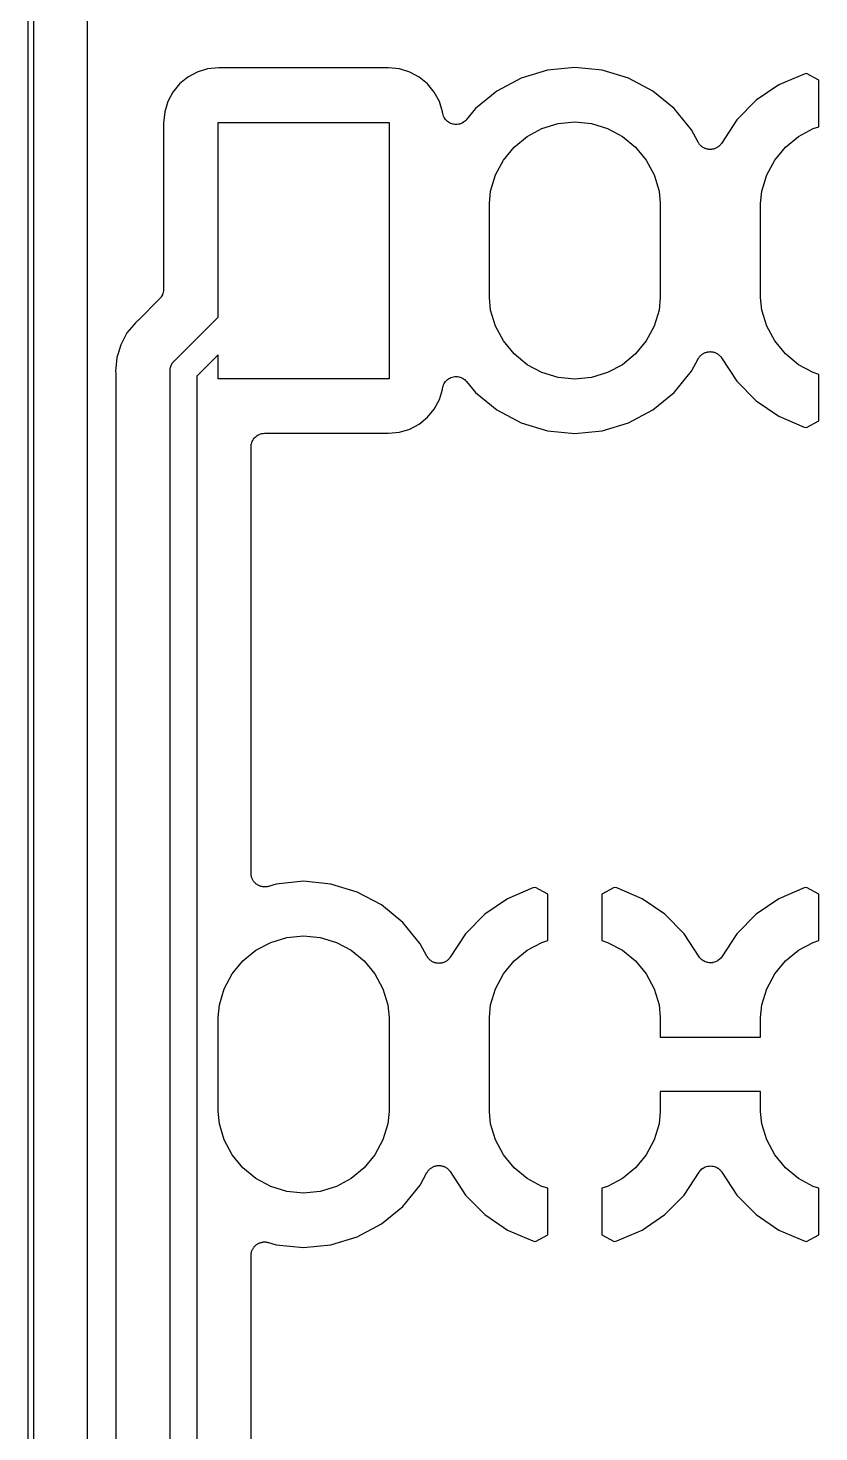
# Model space of a CAD drawing. Extents: x 20 to 116, y -135 to -20.
# Drawn here: x 19.98 to 27.38, y -46.82 to -33.67 of the extents above; entities that cross this region are included whole.
import ezdxf

# ---------------------------------------------------------------- set-up
doc = ezdxf.new("R2010")
doc.units = 0
doc.layers.add('BLACK', color=7, linetype='CONTINUOUS')

msp = doc.modelspace()

# ---------------------------------------------------------------- linework, layer by layer
at = {"layer": 'BLACK', "linetype": 'Continuous'}
for p, q in [((19.975, -134.999), (19.975, -20.0012)), ((20.025, -20.025), (20.025, -134.975)), ((20.533, -134.34), (20.533, -20.66)), ((25.095, -34.0407), (24.8386, -34.0659)), ((25.3514, -34.0659), (25.095, -34.0407)), ((21.4714, -34.1306), (21.3941, -34.1941)), ((21.5597, -34.0834), (21.4714, -34.1306)), ((21.6554, -34.0544), (21.5597, -34.0834)), ((21.7612, -34.0439), (21.6554, -34.0544)), ((23.3488, -34.0439), (21.7612, -34.0439)), ((23.4546, -34.0543), (23.3488, -34.0439)), ((23.5503, -34.0834), (23.4546, -34.0543)), ((23.6386, -34.1306), (23.5503, -34.0834)), ((23.7159, -34.1941), (23.6386, -34.1306)), ((24.592, -34.1407), (24.3648, -34.2622)), ((24.8386, -34.0659), (24.592, -34.1407)), ((25.598, -34.1407), (25.3514, -34.0659)), ((25.8252, -34.2622), (25.598, -34.1407)), ((27.2416, -34.1023), (27.0046, -34.2032)), ((27.2661, -34.0971), (27.2416, -34.1023)), ((27.381, -34.1602), (27.2661, -34.0971)), ((27.381, -34.5961), (27.381, -34.1602)), ((21.3306, -34.2714), (21.2834, -34.3597)), ((21.3941, -34.1941), (21.3306, -34.2714)), ((23.7794, -34.2714), (23.7159, -34.1941)), ((23.8266, -34.3597), (23.7794, -34.2714)), ((24.3648, -34.2622), (24.1656, -34.4256)), ((26.0244, -34.4256), (25.8252, -34.2622)), ((27.0046, -34.2032), (26.792, -34.3483)), ((21.2834, -34.3597), (21.2543, -34.4554)), ((23.8556, -34.4554), (23.8266, -34.3597)), ((24.1656, -34.4256), (24.0808, -34.5291)), ((26.1878, -34.6248), (26.0244, -34.4256)), ((26.792, -34.3483), (26.6118, -34.5321)), ((21.2543, -34.4554), (21.2439, -34.5612)), ((21.2439, -34.5612), (21.2439, -36.1183)), ((21.755, -36.3782), (21.755, -34.555)), ((21.755, -34.555), (23.355, -34.555)), ((23.355, -34.555), (23.355, -36.955)), ((23.8562, -34.4609), (23.8556, -34.4554)), ((23.8586, -34.4729), (23.8562, -34.4609)), ((23.8609, -34.4848), (23.8586, -34.4729)), ((23.861, -34.485), (23.8609, -34.4848)), ((23.861, -34.4852), (23.861, -34.485)), ((23.8656, -34.4964), (23.861, -34.4852)), ((23.8703, -34.5078), (23.8656, -34.4964)), ((23.8704, -34.508), (23.8703, -34.5078)), ((23.8705, -34.5082), (23.8704, -34.508)), ((23.8772, -34.5183), (23.8705, -34.5082)), ((23.8839, -34.5284), (23.8772, -34.5183)), ((23.8841, -34.5286), (23.8839, -34.5284)), ((23.8842, -34.5288), (23.8841, -34.5286)), ((23.8928, -34.5375), (23.8842, -34.5288)), ((23.9013, -34.5461), (23.8928, -34.5375)), ((23.9015, -34.5462), (23.9013, -34.5461)), ((23.9017, -34.5464), (23.9015, -34.5462)), ((23.9118, -34.5532), (23.9017, -34.5464)), ((23.9218, -34.56), (23.9118, -34.5532)), ((23.922, -34.5601), (23.9218, -34.56)), ((23.9222, -34.5602), (23.922, -34.5601)), ((23.9335, -34.5649), (23.9222, -34.5602)), ((23.9447, -34.5697), (23.9335, -34.5649)), ((24.0297, -34.5658), (24.0185, -34.5703)), ((24.0411, -34.5612), (24.0297, -34.5658)), ((24.0413, -34.5611), (24.0411, -34.5612)), ((24.0415, -34.561), (24.0413, -34.5611)), ((24.0516, -34.5544), (24.0415, -34.561)), ((24.0619, -34.5477), (24.0516, -34.5544)), ((24.062, -34.5475), (24.0619, -34.5477)), ((24.0622, -34.5474), (24.062, -34.5475)), ((24.0709, -34.5389), (24.0622, -34.5474)), ((24.0796, -34.5304), (24.0709, -34.5389)), ((24.0799, -34.5301), (24.0796, -34.5304)), ((24.0808, -34.5291), (24.0799, -34.5301)), ((24.0799, -34.5301), (24.0799, -34.5301)), ((24.0799, -34.5301), (24.0799, -34.5301)), ((24.7874, -34.6123), (24.9382, -34.5666)), ((24.9382, -34.5666), (25.095, -34.5511)), ((25.095, -34.5511), (25.2518, -34.5666)), ((25.2518, -34.5666), (25.4026, -34.6123)), ((26.6118, -34.5321), (26.4686, -34.7512)), ((23.9449, -34.5697), (23.9447, -34.5697)), ((23.9451, -34.5698), (23.9449, -34.5697)), ((23.9571, -34.5723), (23.9451, -34.5698)), ((23.9689, -34.5747), (23.9571, -34.5723)), ((23.9691, -34.5747), (23.9689, -34.5747)), ((23.9694, -34.5748), (23.9691, -34.5747)), ((23.9816, -34.5749), (23.9694, -34.5748)), ((23.9937, -34.575), (23.9816, -34.5749)), ((23.9939, -34.575), (23.9937, -34.575)), ((23.9941, -34.575), (23.9939, -34.575)), ((24.0061, -34.5727), (23.9941, -34.575)), ((24.0181, -34.5704), (24.0061, -34.5727)), ((24.0183, -34.5703), (24.0181, -34.5704)), ((24.0185, -34.5703), (24.0183, -34.5703)), ((24.5266, -34.7866), (24.6484, -34.6866)), ((24.6484, -34.6866), (24.7874, -34.6123)), ((25.4026, -34.6123), (25.5416, -34.6866)), ((25.5416, -34.6866), (25.6634, -34.7866)), ((26.2503, -34.7416), (26.1878, -34.6248)), ((27.0666, -34.7866), (27.1884, -34.6866)), ((27.1884, -34.6866), (27.3274, -34.6123)), ((27.3274, -34.6123), (27.381, -34.5961)), ((24.4266, -34.9084), (24.5266, -34.7866)), ((25.6634, -34.7866), (25.7634, -34.9084)), ((26.2539, -34.747), (26.2503, -34.7416)), ((26.257, -34.7528), (26.2539, -34.747)), ((26.2608, -34.7573), (26.257, -34.7528)), ((26.264, -34.7622), (26.2608, -34.7573)), ((26.2686, -34.7669), (26.264, -34.7622)), ((26.2728, -34.7719), (26.2686, -34.7669)), ((26.2774, -34.7756), (26.2728, -34.7719)), ((26.2815, -34.7798), (26.2774, -34.7756)), ((26.287, -34.7834), (26.2815, -34.7798)), ((26.292, -34.7875), (26.287, -34.7834)), ((26.2972, -34.7903), (26.292, -34.7875)), ((26.3021, -34.7936), (26.2972, -34.7903)), ((26.3081, -34.7961), (26.3021, -34.7936)), ((26.3139, -34.7992), (26.3081, -34.7961)), ((26.3195, -34.8009), (26.3139, -34.7992)), ((26.325, -34.8031), (26.3195, -34.8009)), ((26.3314, -34.8044), (26.325, -34.8031)), ((26.3376, -34.8063), (26.3314, -34.8044)), ((26.3435, -34.8069), (26.3376, -34.8063)), ((26.3493, -34.8081), (26.3435, -34.8069)), ((26.3558, -34.8081), (26.3493, -34.8081)), ((26.3623, -34.8087), (26.3558, -34.8081)), ((26.3682, -34.8082), (26.3623, -34.8087)), ((26.3741, -34.8082), (26.3682, -34.8082)), ((26.3805, -34.807), (26.3741, -34.8082)), ((26.387, -34.8063), (26.3805, -34.807)), ((26.3926, -34.8046), (26.387, -34.8063)), ((26.3984, -34.8035), (26.3926, -34.8046)), ((26.4044, -34.801), (26.3984, -34.8035)), ((26.4107, -34.7991), (26.4044, -34.801)), ((26.4159, -34.7964), (26.4107, -34.7991)), ((26.4213, -34.7942), (26.4159, -34.7964)), ((26.4268, -34.7906), (26.4213, -34.7942)), ((26.4326, -34.7875), (26.4268, -34.7906)), ((26.4371, -34.7838), (26.4326, -34.7875)), ((26.4421, -34.7805), (26.4371, -34.7838)), ((26.4467, -34.776), (26.4421, -34.7805)), ((26.4518, -34.7718), (26.4467, -34.776)), ((26.4555, -34.7673), (26.4518, -34.7718)), ((26.4597, -34.7632), (26.4555, -34.7673)), ((26.4634, -34.7578), (26.4597, -34.7632)), ((26.4676, -34.7527), (26.4634, -34.7578)), ((26.4686, -34.7512), (26.4676, -34.7527)), ((26.9666, -34.9084), (27.0666, -34.7866)), ((24.3523, -35.0474), (24.4266, -34.9084)), ((25.7634, -34.9084), (25.8377, -35.0474)), ((26.8923, -35.0474), (26.9666, -34.9084)), ((24.3066, -35.1982), (24.3523, -35.0474)), ((25.8377, -35.0474), (25.8834, -35.1982)), ((26.8466, -35.1982), (26.8923, -35.0474)), ((24.295, -35.3157), (24.3066, -35.1982)), ((25.8834, -35.1982), (25.895, -35.3157)), ((26.835, -35.3157), (26.8466, -35.1982)), ((24.295, -36.1943), (24.295, -35.3157)), ((25.895, -35.3157), (25.895, -36.1943)), ((26.835, -36.1943), (26.835, -35.3157)), ((21.2412, -36.1447), (21.2376, -36.1559)), ((21.2414, -36.1434), (21.2412, -36.144)), ((21.2412, -36.144), (21.2412, -36.1447)), ((21.2426, -36.1318), (21.2414, -36.1434)), ((21.2439, -36.12), (21.2426, -36.1318)), ((21.2439, -36.1183), (21.2439, -36.1187)), ((21.2439, -36.1187), (21.2439, -36.1187)), ((21.2439, -36.1187), (21.2439, -36.1187)), ((21.2439, -36.1187), (21.2439, -36.12)), ((21.2067, -36.2081), (21.0088, -36.406)), ((21.2142, -36.199), (21.2067, -36.2081)), ((21.2217, -36.19), (21.2142, -36.199)), ((21.222, -36.1894), (21.2217, -36.19)), ((21.2225, -36.1889), (21.222, -36.1894)), ((21.228, -36.1786), (21.2225, -36.1889)), ((21.2337, -36.1683), (21.228, -36.1786)), ((21.2339, -36.1677), (21.2337, -36.1683)), ((21.2342, -36.1671), (21.2339, -36.1677)), ((21.2376, -36.1559), (21.2342, -36.1671)), ((24.3066, -36.3118), (24.295, -36.1943)), ((25.895, -36.1943), (25.8834, -36.3118)), ((26.8466, -36.3118), (26.835, -36.1943)), ((21.0075, -36.4073), (21.0033, -36.4106)), ((21.0088, -36.406), (21.0075, -36.4073)), ((21.3459, -36.7873), (21.755, -36.3782)), ((24.3523, -36.4626), (24.3066, -36.3118)), ((25.8834, -36.3118), (25.8377, -36.4626)), ((26.8923, -36.4626), (26.8466, -36.3118)), ((20.9011, -36.5266), (20.8423, -36.6366)), ((20.9644, -36.4496), (20.9011, -36.5266)), ((20.9802, -36.4302), (20.9644, -36.4496)), ((20.9644, -36.4496), (20.9644, -36.4496)), ((20.9996, -36.4144), (20.9802, -36.4302)), ((21.0033, -36.4106), (20.9996, -36.4144)), ((24.4266, -36.6016), (24.3523, -36.4626)), ((25.8377, -36.4626), (25.7634, -36.6016)), ((26.9666, -36.6016), (26.8923, -36.4626)), ((20.8423, -36.6366), (20.8173, -36.7191)), ((24.5266, -36.7234), (24.4266, -36.6016)), ((25.7634, -36.6016), (25.6634, -36.7234)), ((27.0666, -36.7234), (26.9666, -36.6016)), ((20.8061, -36.7559), (20.7964, -36.8551)), ((20.8173, -36.7191), (20.8061, -36.7559)), ((21.3256, -36.8102), (21.3373, -36.796)), ((21.3373, -36.796), (21.3412, -36.7912)), ((21.3373, -36.796), (21.3373, -36.796)), ((21.3412, -36.7912), (21.3459, -36.7873)), ((21.755, -36.7318), (21.555, -36.9318)), ((21.755, -36.955), (21.755, -36.7318)), ((24.6484, -36.8234), (24.5266, -36.7234)), ((25.6634, -36.7234), (25.5416, -36.8234)), ((26.1878, -36.8852), (26.2503, -36.7684)), ((26.2503, -36.7684), (26.2511, -36.7668)), ((26.2511, -36.7668), (26.2548, -36.7614)), ((26.2548, -36.7614), (26.258, -36.7557)), ((26.258, -36.7557), (26.2618, -36.7513)), ((26.2618, -36.7513), (26.2652, -36.7464)), ((26.2652, -36.7464), (26.2698, -36.7418)), ((26.2698, -36.7418), (26.2741, -36.7369)), ((26.2741, -36.7369), (26.2787, -36.7332)), ((26.2787, -36.7332), (26.2829, -36.7291)), ((26.2829, -36.7291), (26.2884, -36.7255)), ((26.2884, -36.7255), (26.2935, -36.7215)), ((26.2935, -36.7215), (26.2987, -36.7188)), ((26.2987, -36.7188), (26.3037, -36.7156)), ((26.3037, -36.7156), (26.3097, -36.7131)), ((26.3097, -36.7131), (26.3155, -36.7102)), ((26.3155, -36.7102), (26.3212, -36.7085)), ((26.3212, -36.7085), (26.3267, -36.7063)), ((26.3267, -36.7063), (26.3331, -36.7051)), ((26.3331, -36.7051), (26.3394, -36.7033)), ((26.3394, -36.7033), (26.3452, -36.7028)), ((26.3452, -36.7028), (26.351, -36.7018)), ((26.351, -36.7018), (26.3576, -36.7018)), ((26.3576, -36.7018), (26.3641, -36.7013)), ((26.3641, -36.7013), (26.3699, -36.7019)), ((26.3699, -36.7019), (26.3758, -36.702)), ((26.3758, -36.702), (26.3822, -36.7033)), ((26.3822, -36.7033), (26.3887, -36.704)), ((26.3887, -36.704), (26.3943, -36.7058)), ((26.3943, -36.7058), (26.4001, -36.707)), ((26.4001, -36.707), (26.4061, -36.7096)), ((26.4061, -36.7096), (26.4123, -36.7115)), ((26.4123, -36.7115), (26.4175, -36.7144)), ((26.4175, -36.7144), (26.4229, -36.7167)), ((26.4229, -36.7167), (26.4283, -36.7203)), ((26.4283, -36.7203), (26.434, -36.7235)), ((26.434, -36.7235), (26.4386, -36.7273)), ((26.4386, -36.7273), (26.4434, -36.7306)), ((26.4434, -36.7306), (26.448, -36.7352)), ((26.448, -36.7352), (26.453, -36.7394)), ((26.453, -36.7394), (26.4567, -36.744)), ((26.4567, -36.744), (26.4609, -36.7482)), ((26.4609, -36.7482), (26.4645, -36.7537)), ((26.4645, -36.7537), (26.4686, -36.7588)), ((26.4686, -36.7588), (26.6118, -36.9779)), ((27.1884, -36.8234), (27.0666, -36.7234)), ((20.7964, -36.8551), (20.7939, -36.88)), ((20.7939, -36.88), (20.7964, -36.9049)), ((20.7964, -36.9049), (20.7965, -36.9067)), ((20.7965, -36.9067), (20.7965, -36.912)), ((20.7965, -36.912), (20.797, -36.9173)), ((20.797, -36.9173), (20.797, -86.9427)), ((21.3044, -36.88), (21.3055, -36.8687)), ((21.305, -36.8861), (21.3044, -36.88)), ((21.305, -86.9739), (21.305, -36.8861)), ((21.3055, -36.8687), (21.3068, -36.8555)), ((21.3068, -36.8555), (21.3087, -36.8493)), ((21.3087, -36.8493), (21.3139, -36.8319)), ((21.3139, -36.8319), (21.3256, -36.8102)), ((21.555, -36.9318), (21.555, -86.9282)), ((24.7874, -36.8977), (24.6484, -36.8234)), ((24.9382, -36.9434), (24.7874, -36.8977)), ((25.4026, -36.8977), (25.2518, -36.9434)), ((25.5416, -36.8234), (25.4026, -36.8977)), ((26.0244, -37.0844), (26.1878, -36.8852)), ((27.3274, -36.8977), (27.1884, -36.8234)), ((27.381, -36.9139), (27.3274, -36.8977)), ((27.381, -37.3498), (27.381, -36.9139)), ((23.355, -36.955), (21.755, -36.955)), ((23.8266, -37.1503), (23.8556, -37.0546)), ((23.8556, -37.0546), (23.8562, -37.0491)), ((23.8562, -37.0491), (23.8563, -37.0478)), ((23.8563, -37.0477), (23.8564, -37.0473)), ((23.8563, -37.0478), (23.8563, -37.0477)), ((23.8563, -37.0477), (23.8563, -37.0477)), ((23.8564, -37.0473), (23.859, -37.0352)), ((23.859, -37.0352), (23.8614, -37.0235)), ((23.8614, -37.0235), (23.8615, -37.0233)), ((23.8615, -37.0231), (23.8664, -37.0117)), ((23.8615, -37.0233), (23.8615, -37.0231)), ((23.8664, -37.0117), (23.8711, -37.0007)), ((23.8711, -37.0007), (23.8712, -37.0005)), ((23.8712, -37.0005), (23.8713, -37.0003)), ((23.8713, -37.0003), (23.8782, -36.9902)), ((23.8782, -36.9902), (23.885, -36.9802)), ((23.885, -36.9802), (23.8852, -36.98)), ((23.8852, -36.98), (23.8853, -36.9798)), ((23.8853, -36.9798), (23.894, -36.9714)), ((23.894, -36.9714), (23.9027, -36.9628)), ((23.9027, -36.9628), (23.9029, -36.9627)), ((23.9029, -36.9627), (23.903, -36.9625)), ((23.903, -36.9625), (23.9131, -36.956)), ((23.9131, -36.956), (23.9234, -36.9491)), ((23.9234, -36.9491), (23.9236, -36.9491)), ((23.9236, -36.9491), (23.9238, -36.9489)), ((23.9238, -36.9489), (23.9349, -36.9445)), ((23.9349, -36.9445), (23.9464, -36.9398)), ((23.9464, -36.9398), (23.9466, -36.9398)), ((23.9466, -36.9398), (23.9468, -36.9397)), ((23.9468, -36.9397), (23.9586, -36.9374)), ((23.9586, -36.9374), (23.9707, -36.9351)), ((23.9707, -36.9351), (23.9709, -36.9351)), ((23.9709, -36.9351), (23.9711, -36.935)), ((23.9711, -36.935), (23.9834, -36.9351)), ((23.9834, -36.9351), (23.9955, -36.9352)), ((23.9955, -36.9352), (23.9957, -36.9352)), ((23.9957, -36.9352), (23.9959, -36.9352)), ((23.9959, -36.9352), (24.0079, -36.9377)), ((24.0079, -36.9377), (24.0198, -36.9401)), ((24.0198, -36.9401), (24.02, -36.9402)), ((24.02, -36.9402), (24.0202, -36.9402)), ((24.0202, -36.9402), (24.0315, -36.945)), ((24.0315, -36.945), (24.0426, -36.9496)), ((24.0426, -36.9496), (24.0428, -36.9497)), ((24.0428, -36.9497), (24.043, -36.9498)), ((24.043, -36.9498), (24.0533, -36.9567)), ((24.0533, -36.9567), (24.0632, -36.9634)), ((24.0632, -36.9634), (24.0634, -36.9636)), ((24.0634, -36.9636), (24.0636, -36.9637)), ((24.0636, -36.9637), (24.0723, -36.9725)), ((24.0723, -36.9725), (24.0808, -36.9809)), ((24.0808, -36.9809), (24.1656, -37.0844)), ((25.095, -36.9589), (24.9382, -36.9434)), ((25.2518, -36.9434), (25.095, -36.9589)), ((26.6118, -36.9779), (26.792, -37.1617)), ((23.7794, -37.2386), (23.8266, -37.1503)), ((24.1656, -37.0844), (24.3648, -37.2478)), ((25.8252, -37.2478), (26.0244, -37.0844)), ((26.792, -37.1617), (27.0046, -37.3068)), ((23.6386, -37.3794), (23.7159, -37.3159)), ((23.7159, -37.3159), (23.7794, -37.2386)), ((24.3648, -37.2478), (24.592, -37.3693)), ((25.598, -37.3693), (25.8252, -37.2478)), ((27.0046, -37.3068), (27.2416, -37.4077)), ((23.3488, -37.4661), (23.4546, -37.4556)), ((23.4546, -37.4556), (23.5503, -37.4266)), ((23.5503, -37.4266), (23.6386, -37.3794)), ((24.592, -37.3693), (24.8386, -37.4441)), ((24.8386, -37.4441), (25.095, -37.4693)), ((25.095, -37.4693), (25.3514, -37.4441)), ((25.3514, -37.4441), (25.598, -37.3693)), ((27.2416, -37.4077), (27.2661, -37.4129)), ((27.2661, -37.4129), (27.381, -37.3498)), ((22.063, -37.5913), (22.0643, -37.5794)), ((22.063, -37.5922), (22.063, -37.5913)), ((22.0643, -37.5794), (22.0656, -37.5675)), ((22.0656, -37.5675), (22.0657, -37.5671)), ((22.0657, -37.5671), (22.0658, -37.5667)), ((22.0658, -37.5667), (22.0694, -37.5553)), ((22.0694, -37.5553), (22.0729, -37.5439)), ((22.0729, -37.5439), (22.0731, -37.5435)), ((22.0731, -37.5435), (22.0733, -37.543)), ((22.0733, -37.543), (22.079, -37.5326)), ((22.079, -37.5326), (22.0847, -37.5221)), ((22.0847, -37.5221), (22.085, -37.5217)), ((22.085, -37.5217), (22.0852, -37.5213)), ((22.0852, -37.5213), (22.0929, -37.5122)), ((22.0929, -37.5122), (22.1005, -37.503)), ((22.1005, -37.503), (22.1008, -37.5027)), ((22.1008, -37.5027), (22.1011, -37.5023)), ((22.1011, -37.5023), (22.1104, -37.4948)), ((22.1104, -37.4948), (22.1197, -37.4873)), ((22.1197, -37.4873), (22.1201, -37.4871)), ((22.1201, -37.4871), (22.1204, -37.4868)), ((22.1204, -37.4868), (22.131, -37.4813)), ((22.131, -37.4813), (22.1416, -37.4757)), ((22.1416, -37.4757), (22.142, -37.4755)), ((22.142, -37.4755), (22.1424, -37.4753)), ((22.1424, -37.4753), (22.1539, -37.472)), ((22.1539, -37.472), (22.1653, -37.4685)), ((22.1653, -37.4685), (22.1658, -37.4684)), ((22.1658, -37.4684), (22.1662, -37.4683)), ((22.1662, -37.4683), (22.1781, -37.4672)), ((22.1781, -37.4672), (22.19, -37.4661)), ((22.19, -37.4661), (23.3488, -37.4661)), ((22.063, -37.5931), (22.063, -37.5922)), ((22.063, -37.5922), (22.063, -37.5922)), ((22.063, -37.5922), (22.063, -37.5922)), ((22.063, -41.5862), (22.063, -37.5931)), ((22.0636, -41.592), (22.063, -41.5862)), ((22.0635, -41.5978), (22.0636, -41.592)), ((22.0648, -41.6043), (22.0635, -41.5978)), ((22.0654, -41.6108), (22.0648, -41.6043)), ((22.0671, -41.6164), (22.0654, -41.6108)), ((22.0682, -41.6222), (22.0671, -41.6164)), ((22.0707, -41.6283), (22.0682, -41.6222)), ((22.0726, -41.6345), (22.0707, -41.6283)), ((22.0753, -41.6397), (22.0726, -41.6345)), ((22.0775, -41.6451), (22.0753, -41.6397)), ((22.0811, -41.6506), (22.0775, -41.6451)), ((22.0842, -41.6564), (22.0811, -41.6506)), ((22.0879, -41.661), (22.0842, -41.6564)), ((22.0911, -41.6659), (22.0879, -41.661)), ((22.0957, -41.6705), (22.0911, -41.6659)), ((22.555, -41.6607), (22.2986, -41.6859)), ((22.8114, -41.6859), (22.555, -41.6607)), ((22.0999, -41.6756), (22.0957, -41.6705)), ((22.1044, -41.6794), (22.0999, -41.6756)), ((22.1085, -41.6835), (22.1044, -41.6794)), ((22.1139, -41.6873), (22.1085, -41.6835)), ((22.119, -41.6914), (22.1139, -41.6873)), ((22.1241, -41.6942), (22.119, -41.6914)), ((22.129, -41.6975), (22.1241, -41.6942)), ((22.135, -41.7001), (22.129, -41.6975)), ((22.1408, -41.7032), (22.135, -41.7001)), ((22.1464, -41.705), (22.1408, -41.7032)), ((22.1517, -41.7073), (22.1464, -41.705)), ((22.1582, -41.7086), (22.1517, -41.7073)), ((22.1645, -41.7106), (22.1582, -41.7086)), ((22.1703, -41.7112), (22.1645, -41.7106)), ((22.176, -41.7124), (22.1703, -41.7112)), ((22.1826, -41.7125), (22.176, -41.7124)), ((22.1891, -41.7132), (22.1826, -41.7125)), ((22.1949, -41.7126), (22.1891, -41.7132)), ((22.2008, -41.7127), (22.1949, -41.7126)), ((22.2073, -41.7115), (22.2008, -41.7127)), ((22.2138, -41.7109), (22.2073, -41.7115)), ((22.2194, -41.7093), (22.2138, -41.7109)), ((22.2252, -41.7082), (22.2194, -41.7093)), ((22.2269, -41.7077), (22.2252, -41.7082)), ((22.2986, -41.6859), (22.2269, -41.7077)), ((23.058, -41.7607), (22.8114, -41.6859)), ((23.2852, -41.8822), (23.058, -41.7607)), ((24.7016, -41.7223), (24.4646, -41.8232)), ((24.7261, -41.7171), (24.7016, -41.7223)), ((24.841, -41.7802), (24.7261, -41.7171)), ((24.841, -42.2161), (24.841, -41.7802)), ((25.4639, -41.7171), (25.349, -41.7802)), ((25.349, -41.7802), (25.349, -42.2161)), ((25.4884, -41.7223), (25.4639, -41.7171)), ((25.7254, -41.8232), (25.4884, -41.7223)), ((27.2416, -41.7223), (27.0046, -41.8232)), ((27.2661, -41.7171), (27.2416, -41.7223)), ((27.381, -41.7802), (27.2661, -41.7171)), ((27.381, -42.2161), (27.381, -41.7802)), ((23.4844, -42.0456), (23.2852, -41.8822)), ((24.4646, -41.8232), (24.252, -41.9683)), ((25.938, -41.9683), (25.7254, -41.8232)), ((27.0046, -41.8232), (26.792, -41.9683)), ((23.6478, -42.2448), (23.4844, -42.0456)), ((24.252, -41.9683), (24.0718, -42.1521)), ((26.1182, -42.1521), (25.938, -41.9683)), ((26.792, -41.9683), (26.6118, -42.1521)), ((22.2474, -42.2323), (22.3982, -42.1866)), ((22.3982, -42.1866), (22.555, -42.1711)), ((22.555, -42.1711), (22.7118, -42.1866)), ((22.7118, -42.1866), (22.8626, -42.2323)), ((24.0718, -42.1521), (23.9286, -42.3712)), ((26.2587, -42.3671), (26.1182, -42.1521)), ((26.6118, -42.1521), (26.4713, -42.3671)), ((21.9866, -42.4066), (22.1084, -42.3066)), ((22.1084, -42.3066), (22.2474, -42.2323)), ((22.8626, -42.2323), (23.0016, -42.3066)), ((23.0016, -42.3066), (23.1234, -42.4066)), ((23.7103, -42.3616), (23.6478, -42.2448)), ((24.5266, -42.4066), (24.6484, -42.3066)), ((24.6484, -42.3066), (24.7874, -42.2323)), ((24.7874, -42.2323), (24.841, -42.2161)), ((25.349, -42.2161), (25.4026, -42.2323)), ((25.4026, -42.2323), (25.5416, -42.3066)), ((25.5416, -42.3066), (25.6634, -42.4066)), ((27.0666, -42.4066), (27.1884, -42.3066)), ((27.1884, -42.3066), (27.3274, -42.2323)), ((27.3274, -42.2323), (27.381, -42.2161)), ((21.8866, -42.5284), (21.9866, -42.4066)), ((23.1234, -42.4066), (23.2234, -42.5284)), ((23.7139, -42.367), (23.7103, -42.3616)), ((23.717, -42.3728), (23.7139, -42.367)), ((23.7208, -42.3773), (23.717, -42.3728)), ((23.724, -42.3822), (23.7208, -42.3773)), ((23.7286, -42.3869), (23.724, -42.3822)), ((23.7328, -42.3919), (23.7286, -42.3869)), ((23.7374, -42.3956), (23.7328, -42.3919)), ((23.7415, -42.3998), (23.7374, -42.3956)), ((23.747, -42.4034), (23.7415, -42.3998)), ((23.752, -42.4075), (23.747, -42.4034)), ((23.7572, -42.4103), (23.752, -42.4075)), ((23.7621, -42.4136), (23.7572, -42.4103)), ((23.7681, -42.4161), (23.7621, -42.4136)), ((23.7739, -42.4192), (23.7681, -42.4161)), ((23.7795, -42.4209), (23.7739, -42.4192)), ((23.785, -42.4231), (23.7795, -42.4209)), ((23.7914, -42.4244), (23.785, -42.4231)), ((23.7976, -42.4263), (23.7914, -42.4244)), ((23.8035, -42.4269), (23.7976, -42.4263)), ((23.8093, -42.4281), (23.8035, -42.4269)), ((23.8158, -42.4281), (23.8093, -42.4281)), ((23.8223, -42.4287), (23.8158, -42.4281)), ((23.8282, -42.4282), (23.8223, -42.4287)), ((23.8341, -42.4282), (23.8282, -42.4282)), ((23.8405, -42.427), (23.8341, -42.4282)), ((23.847, -42.4263), (23.8405, -42.427)), ((23.8526, -42.4246), (23.847, -42.4263)), ((23.8584, -42.4235), (23.8526, -42.4246)), ((23.8644, -42.421), (23.8584, -42.4235)), ((23.8707, -42.4191), (23.8644, -42.421)), ((23.8759, -42.4164), (23.8707, -42.4191)), ((23.8813, -42.4142), (23.8759, -42.4164)), ((23.8868, -42.4106), (23.8813, -42.4142)), ((23.8926, -42.4075), (23.8868, -42.4106)), ((23.8971, -42.4038), (23.8926, -42.4075)), ((23.9021, -42.4005), (23.8971, -42.4038)), ((23.9067, -42.396), (23.9021, -42.4005)), ((23.9118, -42.3918), (23.9067, -42.396)), ((23.9155, -42.3873), (23.9118, -42.3918)), ((23.9197, -42.3832), (23.9155, -42.3873)), ((23.9234, -42.3778), (23.9197, -42.3832)), ((23.9276, -42.3727), (23.9234, -42.3778)), ((23.9286, -42.3712), (23.9276, -42.3727)), ((24.4266, -42.5284), (24.5266, -42.4066)), ((25.6634, -42.4066), (25.7634, -42.5284)), ((26.2593, -42.3678), (26.2587, -42.3671)), ((26.2597, -42.3686), (26.2593, -42.3678)), ((26.267, -42.3774), (26.2597, -42.3686)), ((26.2742, -42.3864), (26.267, -42.3774)), ((26.2749, -42.387), (26.2742, -42.3864)), ((26.2755, -42.3877), (26.2749, -42.387)), ((26.2844, -42.395), (26.2755, -42.3877)), ((26.2932, -42.4023), (26.2844, -42.395)), ((26.294, -42.4028), (26.2932, -42.4023)), ((26.2948, -42.4034), (26.294, -42.4028)), ((26.3049, -42.4087), (26.2948, -42.4034)), ((26.3149, -42.4143), (26.3049, -42.4087)), ((26.3158, -42.4146), (26.3149, -42.4143)), ((26.3166, -42.415), (26.3158, -42.4146)), ((26.3276, -42.4183), (26.3166, -42.415)), ((26.3386, -42.4218), (26.3276, -42.4183)), ((26.3395, -42.4219), (26.3386, -42.4218)), ((26.3404, -42.4221), (26.3395, -42.4219)), ((26.3518, -42.4233), (26.3404, -42.4221)), ((26.3632, -42.4245), (26.3518, -42.4233)), ((26.3641, -42.4245), (26.3632, -42.4245)), ((26.365, -42.4246), (26.3641, -42.4245)), ((26.3765, -42.4234), (26.365, -42.4246)), ((26.3879, -42.4225), (26.3765, -42.4234)), ((26.3888, -42.4222), (26.3879, -42.4225)), ((26.3897, -42.4221), (26.3888, -42.4222)), ((26.4007, -42.4188), (26.3897, -42.4221)), ((26.4117, -42.4157), (26.4007, -42.4188)), ((26.4125, -42.4152), (26.4117, -42.4157)), ((26.4134, -42.415), (26.4125, -42.4152)), ((26.4236, -42.4096), (26.4134, -42.415)), ((26.4338, -42.4043), (26.4236, -42.4096)), ((26.4345, -42.4038), (26.4338, -42.4043)), ((26.4353, -42.4033), (26.4345, -42.4038)), ((26.4443, -42.396), (26.4353, -42.4033)), ((26.4532, -42.3889), (26.4443, -42.396)), ((26.4538, -42.3882), (26.4532, -42.3889)), ((26.4545, -42.3876), (26.4538, -42.3882)), ((26.4619, -42.3787), (26.4545, -42.3876)), ((26.4693, -42.3701), (26.4619, -42.3787)), ((26.4697, -42.3693), (26.4693, -42.3701)), ((26.4703, -42.3685), (26.4697, -42.3693)), ((26.4713, -42.3671), (26.4703, -42.3685)), ((26.9666, -42.5284), (27.0666, -42.4066)), ((21.8123, -42.6674), (21.8866, -42.5284)), ((23.2234, -42.5284), (23.2977, -42.6674)), ((24.3523, -42.6674), (24.4266, -42.5284)), ((25.7634, -42.5284), (25.8377, -42.6674)), ((26.8923, -42.6674), (26.9666, -42.5284)), ((21.7666, -42.8182), (21.8123, -42.6674)), ((23.2977, -42.6674), (23.3434, -42.8182)), ((24.3066, -42.8182), (24.3523, -42.6674)), ((25.8377, -42.6674), (25.8834, -42.8182)), ((26.8466, -42.8182), (26.8923, -42.6674)), ((21.755, -42.9357), (21.7666, -42.8182)), ((23.3434, -42.8182), (23.355, -42.9357)), ((24.295, -42.9357), (24.3066, -42.8182)), ((25.8834, -42.8182), (25.895, -42.9357)), ((26.835, -42.9357), (26.8466, -42.8182)), ((21.755, -43.8143), (21.755, -42.9357)), ((23.355, -42.9357), (23.355, -43.8143)), ((24.295, -43.8143), (24.295, -42.9357)), ((25.895, -42.9357), (25.895, -43.121)), ((26.835, -43.121), (26.835, -42.9357)), ((25.895, -43.121), (26.835, -43.121)), ((25.895, -43.629), (25.895, -43.8143)), ((26.835, -43.629), (25.895, -43.629)), ((26.835, -43.8143), (26.835, -43.629)), ((21.7666, -43.9318), (21.755, -43.8143)), ((23.355, -43.8143), (23.3434, -43.9318)), ((24.3066, -43.9318), (24.295, -43.8143)), ((25.895, -43.8143), (25.8834, -43.9318)), ((26.8466, -43.9318), (26.835, -43.8143)), ((21.8123, -44.0826), (21.7666, -43.9318)), ((23.3434, -43.9318), (23.2977, -44.0826)), ((24.3523, -44.0826), (24.3066, -43.9318)), ((25.8834, -43.9318), (25.8377, -44.0826)), ((26.8923, -44.0826), (26.8466, -43.9318)), ((21.8866, -44.2216), (21.8123, -44.0826)), ((23.2977, -44.0826), (23.2234, -44.2216)), ((24.4266, -44.2216), (24.3523, -44.0826)), ((25.8377, -44.0826), (25.7634, -44.2216)), ((26.9666, -44.2216), (26.8923, -44.0826)), ((21.9866, -44.3434), (21.8866, -44.2216)), ((23.2234, -44.2216), (23.1234, -44.3434)), ((24.5266, -44.3434), (24.4266, -44.2216)), ((25.7634, -44.2216), (25.6634, -44.3434)), ((27.0666, -44.3434), (26.9666, -44.2216)), ((22.1084, -44.4434), (21.9866, -44.3434)), ((23.1234, -44.3434), (23.0016, -44.4434)), ((23.6478, -44.5052), (23.7103, -44.3884)), ((23.7103, -44.3884), (23.7111, -44.3868)), ((23.7111, -44.3868), (23.7148, -44.3814)), ((23.7148, -44.3814), (23.718, -44.3757)), ((23.718, -44.3757), (23.7218, -44.3713)), ((23.7218, -44.3713), (23.7252, -44.3664)), ((23.7252, -44.3664), (23.7298, -44.3618)), ((23.7298, -44.3618), (23.7341, -44.3569)), ((23.7341, -44.3569), (23.7387, -44.3532)), ((23.7387, -44.3532), (23.7429, -44.3491)), ((23.7429, -44.3491), (23.7484, -44.3455)), ((23.7484, -44.3455), (23.7535, -44.3415)), ((23.7535, -44.3415), (23.7587, -44.3388)), ((23.7587, -44.3388), (23.7637, -44.3356)), ((23.7637, -44.3356), (23.7697, -44.3331)), ((23.7697, -44.3331), (23.7755, -44.3302)), ((23.7755, -44.3302), (23.7812, -44.3285)), ((23.7812, -44.3285), (23.7867, -44.3263)), ((23.7867, -44.3263), (23.7931, -44.3251)), ((23.7931, -44.3251), (23.7994, -44.3233)), ((23.7994, -44.3233), (23.8052, -44.3228)), ((23.8052, -44.3228), (23.811, -44.3218)), ((23.811, -44.3218), (23.8176, -44.3218)), ((23.8176, -44.3218), (23.8241, -44.3213)), ((23.8241, -44.3213), (23.8299, -44.3219)), ((23.8299, -44.3219), (23.8358, -44.322)), ((23.8358, -44.322), (23.8422, -44.3233)), ((23.8422, -44.3233), (23.8487, -44.324)), ((23.8487, -44.324), (23.8543, -44.3258)), ((23.8543, -44.3258), (23.8601, -44.327)), ((23.8601, -44.327), (23.8661, -44.3296)), ((23.8661, -44.3296), (23.8723, -44.3315)), ((23.8723, -44.3315), (23.8775, -44.3344)), ((23.8775, -44.3344), (23.8829, -44.3367)), ((23.8829, -44.3367), (23.8883, -44.3403)), ((23.8883, -44.3403), (23.894, -44.3435)), ((23.894, -44.3435), (23.8986, -44.3473)), ((23.8986, -44.3473), (23.9034, -44.3506)), ((23.9034, -44.3506), (23.908, -44.3552)), ((23.908, -44.3552), (23.913, -44.3594)), ((23.913, -44.3594), (23.9167, -44.364)), ((23.9167, -44.364), (23.9209, -44.3682)), ((23.9209, -44.3682), (23.9245, -44.3737)), ((23.9245, -44.3737), (23.9286, -44.3788)), ((23.9286, -44.3788), (24.0718, -44.5979)), ((24.6484, -44.4434), (24.5266, -44.3434)), ((25.6634, -44.3434), (25.5416, -44.4434)), ((26.1182, -44.5979), (26.2587, -44.3829)), ((26.2587, -44.3829), (26.2597, -44.3815)), ((26.2597, -44.3815), (26.2603, -44.3807)), ((26.2603, -44.3807), (26.2607, -44.3799)), ((26.2607, -44.3799), (26.2681, -44.3712)), ((26.2681, -44.3712), (26.2755, -44.3624)), ((26.2755, -44.3624), (26.2762, -44.3618)), ((26.2762, -44.3618), (26.2768, -44.3611)), ((26.2768, -44.3611), (26.2858, -44.354)), ((26.2858, -44.354), (26.2947, -44.3467)), ((26.2947, -44.3467), (26.2955, -44.3462)), ((26.2955, -44.3462), (26.2962, -44.3457)), ((26.2962, -44.3457), (26.3065, -44.3404)), ((26.3065, -44.3404), (26.3166, -44.335)), ((26.3166, -44.335), (26.3175, -44.3348)), ((26.3175, -44.3348), (26.3183, -44.3343)), ((26.3183, -44.3343), (26.3294, -44.3312)), ((26.3294, -44.3312), (26.3403, -44.3279)), ((26.3403, -44.3279), (26.3412, -44.3278)), ((26.3412, -44.3278), (26.3421, -44.3275)), ((26.3421, -44.3275), (26.3536, -44.3266)), ((26.3536, -44.3266), (26.365, -44.3254)), ((26.365, -44.3254), (26.3659, -44.3255)), ((26.3659, -44.3255), (26.3668, -44.3255)), ((26.3668, -44.3255), (26.3782, -44.3267)), ((26.3782, -44.3267), (26.3896, -44.3279)), ((26.3896, -44.3279), (26.3905, -44.3281)), ((26.3905, -44.3281), (26.3914, -44.3282)), ((26.3914, -44.3282), (26.4024, -44.3317)), ((26.4024, -44.3317), (26.4134, -44.335)), ((26.4134, -44.335), (26.4142, -44.3354)), ((26.4142, -44.3354), (26.4151, -44.3357)), ((26.4151, -44.3357), (26.4251, -44.3413)), ((26.4251, -44.3413), (26.4352, -44.3466)), ((26.4352, -44.3466), (26.436, -44.3472)), ((26.436, -44.3472), (26.4368, -44.3477)), ((26.4368, -44.3477), (26.4456, -44.3551)), ((26.4456, -44.3551), (26.4545, -44.3623)), ((26.4545, -44.3623), (26.4551, -44.363)), ((26.4551, -44.363), (26.4558, -44.3636)), ((26.4558, -44.3636), (26.463, -44.3726)), ((26.463, -44.3726), (26.4703, -44.3814)), ((26.4703, -44.3814), (26.4707, -44.3822)), ((26.4707, -44.3822), (26.4713, -44.3829)), ((26.4713, -44.3829), (26.6118, -44.5979)), ((27.1884, -44.4434), (27.0666, -44.3434)), ((22.2474, -44.5177), (22.1084, -44.4434)), ((22.3982, -44.5634), (22.2474, -44.5177)), ((22.8626, -44.5177), (22.7118, -44.5634)), ((23.0016, -44.4434), (22.8626, -44.5177)), ((23.4844, -44.7044), (23.6478, -44.5052)), ((24.7874, -44.5177), (24.6484, -44.4434)), ((24.841, -44.5339), (24.7874, -44.5177)), ((24.841, -44.9698), (24.841, -44.5339)), ((25.4026, -44.5177), (25.349, -44.5339)), ((25.349, -44.5339), (25.349, -44.9698)), ((25.5416, -44.4434), (25.4026, -44.5177)), ((27.3274, -44.5177), (27.1884, -44.4434)), ((27.381, -44.5339), (27.3274, -44.5177)), ((27.381, -44.9698), (27.381, -44.5339)), ((22.555, -44.5789), (22.3982, -44.5634)), ((22.7118, -44.5634), (22.555, -44.5789)), ((24.0718, -44.5979), (24.252, -44.7817)), ((25.938, -44.7817), (26.1182, -44.5979)), ((26.6118, -44.5979), (26.792, -44.7817)), ((23.2852, -44.8678), (23.4844, -44.7044)), ((24.252, -44.7817), (24.4646, -44.9268)), ((25.7254, -44.9268), (25.938, -44.7817)), ((26.792, -44.7817), (27.0046, -44.9268)), ((23.058, -44.9893), (23.2852, -44.8678)), ((24.4646, -44.9268), (24.7016, -45.0277)), ((25.4884, -45.0277), (25.7254, -44.9268)), ((27.0046, -44.9268), (27.2416, -45.0277)), ((22.089, -45.0876), (22.0922, -45.0828)), ((22.0922, -45.0828), (22.0969, -45.0781)), ((22.0969, -45.0781), (22.1011, -45.0731)), ((22.1011, -45.0731), (22.1057, -45.0694)), ((22.1057, -45.0694), (22.1098, -45.0653)), ((22.1098, -45.0653), (22.1153, -45.0617)), ((22.1153, -45.0617), (22.1204, -45.0576)), ((22.1204, -45.0576), (22.1256, -45.0549)), ((22.1256, -45.0549), (22.1305, -45.0516)), ((22.1305, -45.0516), (22.1366, -45.0491)), ((22.1366, -45.0491), (22.1424, -45.0461)), ((22.1424, -45.0461), (22.148, -45.0444)), ((22.148, -45.0444), (22.1534, -45.0422)), ((22.1534, -45.0422), (22.1599, -45.0409)), ((22.1599, -45.0409), (22.1662, -45.0391)), ((22.1662, -45.0391), (22.172, -45.0386)), ((22.172, -45.0386), (22.1778, -45.0374)), ((22.1778, -45.0374), (22.1843, -45.0374)), ((22.1843, -45.0374), (22.1909, -45.0368)), ((22.1909, -45.0368), (22.1967, -45.0375)), ((22.1967, -45.0375), (22.2025, -45.0375)), ((22.2025, -45.0375), (22.209, -45.0388)), ((22.209, -45.0388), (22.2155, -45.0394)), ((22.2155, -45.0394), (22.2211, -45.0412)), ((22.2211, -45.0412), (22.2269, -45.0423)), ((22.2269, -45.0423), (22.2986, -45.0641)), ((22.2986, -45.0641), (22.555, -45.0893)), ((22.555, -45.0893), (22.8114, -45.0641)), ((22.8114, -45.0641), (23.058, -44.9893)), ((24.7016, -45.0277), (24.7261, -45.0329)), ((24.7261, -45.0329), (24.841, -44.9698)), ((25.349, -44.9698), (25.4639, -45.0329)), ((25.4639, -45.0329), (25.4884, -45.0277)), ((27.2416, -45.0277), (27.2661, -45.0329)), ((27.2661, -45.0329), (27.381, -44.9698)), ((22.063, -45.1621), (22.0637, -45.1562)), ((22.063, -45.1638), (22.063, -45.1621)), ((22.063, -86.6652), (22.063, -45.1638)), ((22.0637, -45.1504), (22.065, -45.144)), ((22.0637, -45.1562), (22.0637, -45.1504)), ((22.065, -45.144), (22.0658, -45.1374)), ((22.0658, -45.1374), (22.0675, -45.1319)), ((22.0675, -45.1319), (22.0687, -45.1261)), ((22.0687, -45.1261), (22.0713, -45.1201)), ((22.0713, -45.1201), (22.0733, -45.1138)), ((22.0733, -45.1138), (22.0761, -45.1087)), ((22.0761, -45.1087), (22.0784, -45.1033)), ((22.0784, -45.1033), (22.082, -45.0979)), ((22.082, -45.0979), (22.0852, -45.0921)), ((22.0852, -45.0921), (22.089, -45.0876))]:
    msp.add_line(p, q, dxfattribs=at)

doc.saveas('drawing.dxf')
